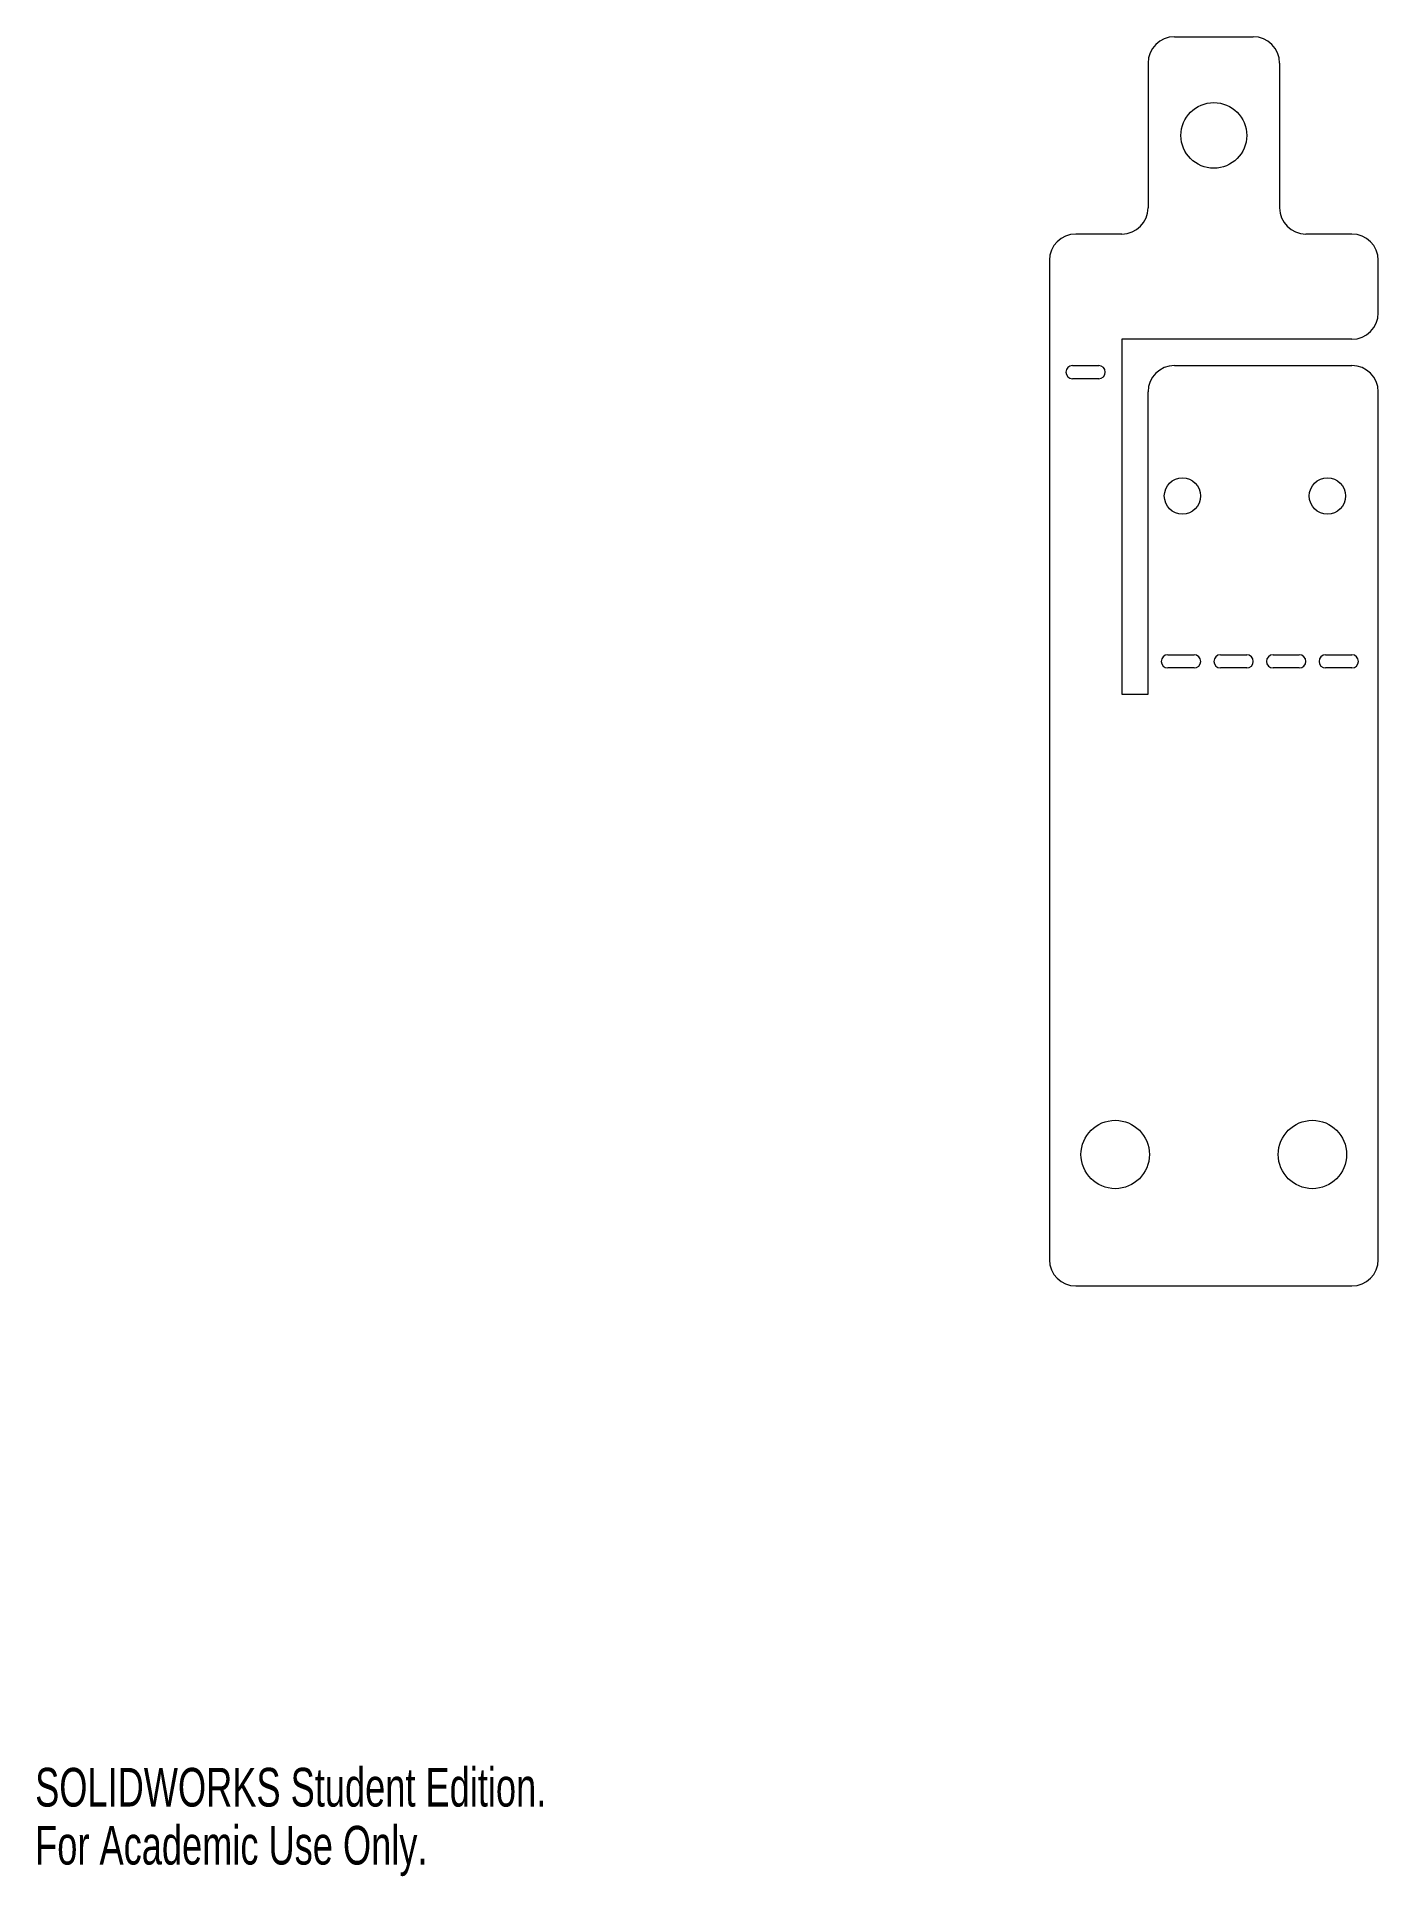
# Model space of a CAD drawing. Header units: inches. Extents: x 0.01 to 5.11, y 0 to 6.99.
import ezdxf

# ---------------------------------------------------------------- set-up
doc = ezdxf.new("R2010")
doc.units = ezdxf.units.IN
doc.header["$MEASUREMENT"] = 0
doc.styles.add('SLDTEXTSTYLE0', font='TXT', dxfattribs={"width": 0.7})

msp = doc.modelspace()

# ---------------------------------------------------------------- linework, layer by layer
at = {"color": 7, "linetype": 'Continuous', "lineweight": 15}
for p, q in [((4.3312, 6.9924), (4.6312, 6.9924)), ((4.2312, 6.8924), (4.2312, 6.3424)), ((4.7312, 6.8924), (4.7312, 6.3424)), ((4.1312, 6.2424), (3.9562, 6.2424)), ((5.0062, 6.2424), (4.8312, 6.2424)), ((3.8562, 6.1424), (3.8562, 2.3424)), ((5.1062, 5.9424), (5.1062, 6.1424)), ((5.0062, 5.8424), (4.1312, 5.8424)), ((4.1312, 5.8424), (4.1312, 4.4924)), ((3.9437, 5.7424), (4.0437, 5.7424)), ((4.3312, 5.7424), (5.0062, 5.7424)), ((4.0437, 5.6924), (3.9437, 5.6924)), ((4.2312, 4.4924), (4.2312, 5.6424)), ((5.1062, 2.3424), (5.1062, 5.6424)), ((4.3062, 4.6424), (4.4062, 4.6424)), ((4.5062, 4.6424), (4.6062, 4.6424)), ((4.7062, 4.6424), (4.8062, 4.6424)), ((4.9062, 4.6424), (5.0062, 4.6424)), ((4.4062, 4.5924), (4.3062, 4.5924)), ((4.6062, 4.5924), (4.5062, 4.5924)), ((4.8062, 4.5924), (4.7062, 4.5924)), ((5.0062, 4.5924), (4.9062, 4.5924)), ((4.1312, 4.4924), (4.2312, 4.4924)), ((3.9562, 2.2424), (5.0062, 2.2424))]:
    msp.add_line(p, q, dxfattribs=at)
for centre, radius in [((4.4812, 6.6174), 0.125), ((4.3619, 5.2463), 0.0689), ((4.913, 5.2463), 0.0689), ((4.1062, 2.7424), 0.13), ((4.8562, 2.7424), 0.13)]:
    msp.add_circle(centre, radius, dxfattribs=at)
for centre, radius, start, end in [((4.3312, 6.8924), 0.1, 90, 180), ((4.6312, 6.8924), 0.1, 0, 90), ((4.1312, 6.3424), 0.1, 270, 0), ((4.8312, 6.3424), 0.1, 180, 270), ((3.9562, 6.1424), 0.1, 90, 180), ((5.0062, 6.1424), 0.1, 0, 90), ((5.0062, 5.9424), 0.1, 270, 0), ((3.9437, 5.7174), 0.025, 90, 270), ((4.0437, 5.7174), 0.025, 270, 90), ((4.3312, 5.6424), 0.1, 90, 180), ((5.0062, 5.6424), 0.1, 0, 90), ((4.3062, 4.6174), 0.025, 90, 270), ((4.4062, 4.6174), 0.025, 270, 90), ((4.5062, 4.6174), 0.025, 90, 270), ((4.6062, 4.6174), 0.025, 270, 90), ((4.7062, 4.6174), 0.025, 90, 270), ((4.8062, 4.6174), 0.025, 270, 90), ((4.9062, 4.6174), 0.025, 90, 270), ((5.0062, 4.6174), 0.025, 270, 90), ((3.9562, 2.3424), 0.1, 180, 270), ((5.0062, 2.3424), 0.1, 270, 0)]:
    msp.add_arc(centre, radius, start, end, dxfattribs=at)

# ---------------------------------------------------------------- texts
at = {"color": 7, "linetype": 'Continuous', "char_height": 0.14705, "attachment_point": 1, "style": 'SLDTEXTSTYLE0'}
for s, insert in [('SOLIDWORKS Student Edition.', (0, 0.4101)), ('For Academic Use Only.', (0, 0.1896))]:
    msp.add_mtext(s, dxfattribs=dict(at, insert=insert))

doc.saveas('drawing.dxf')
